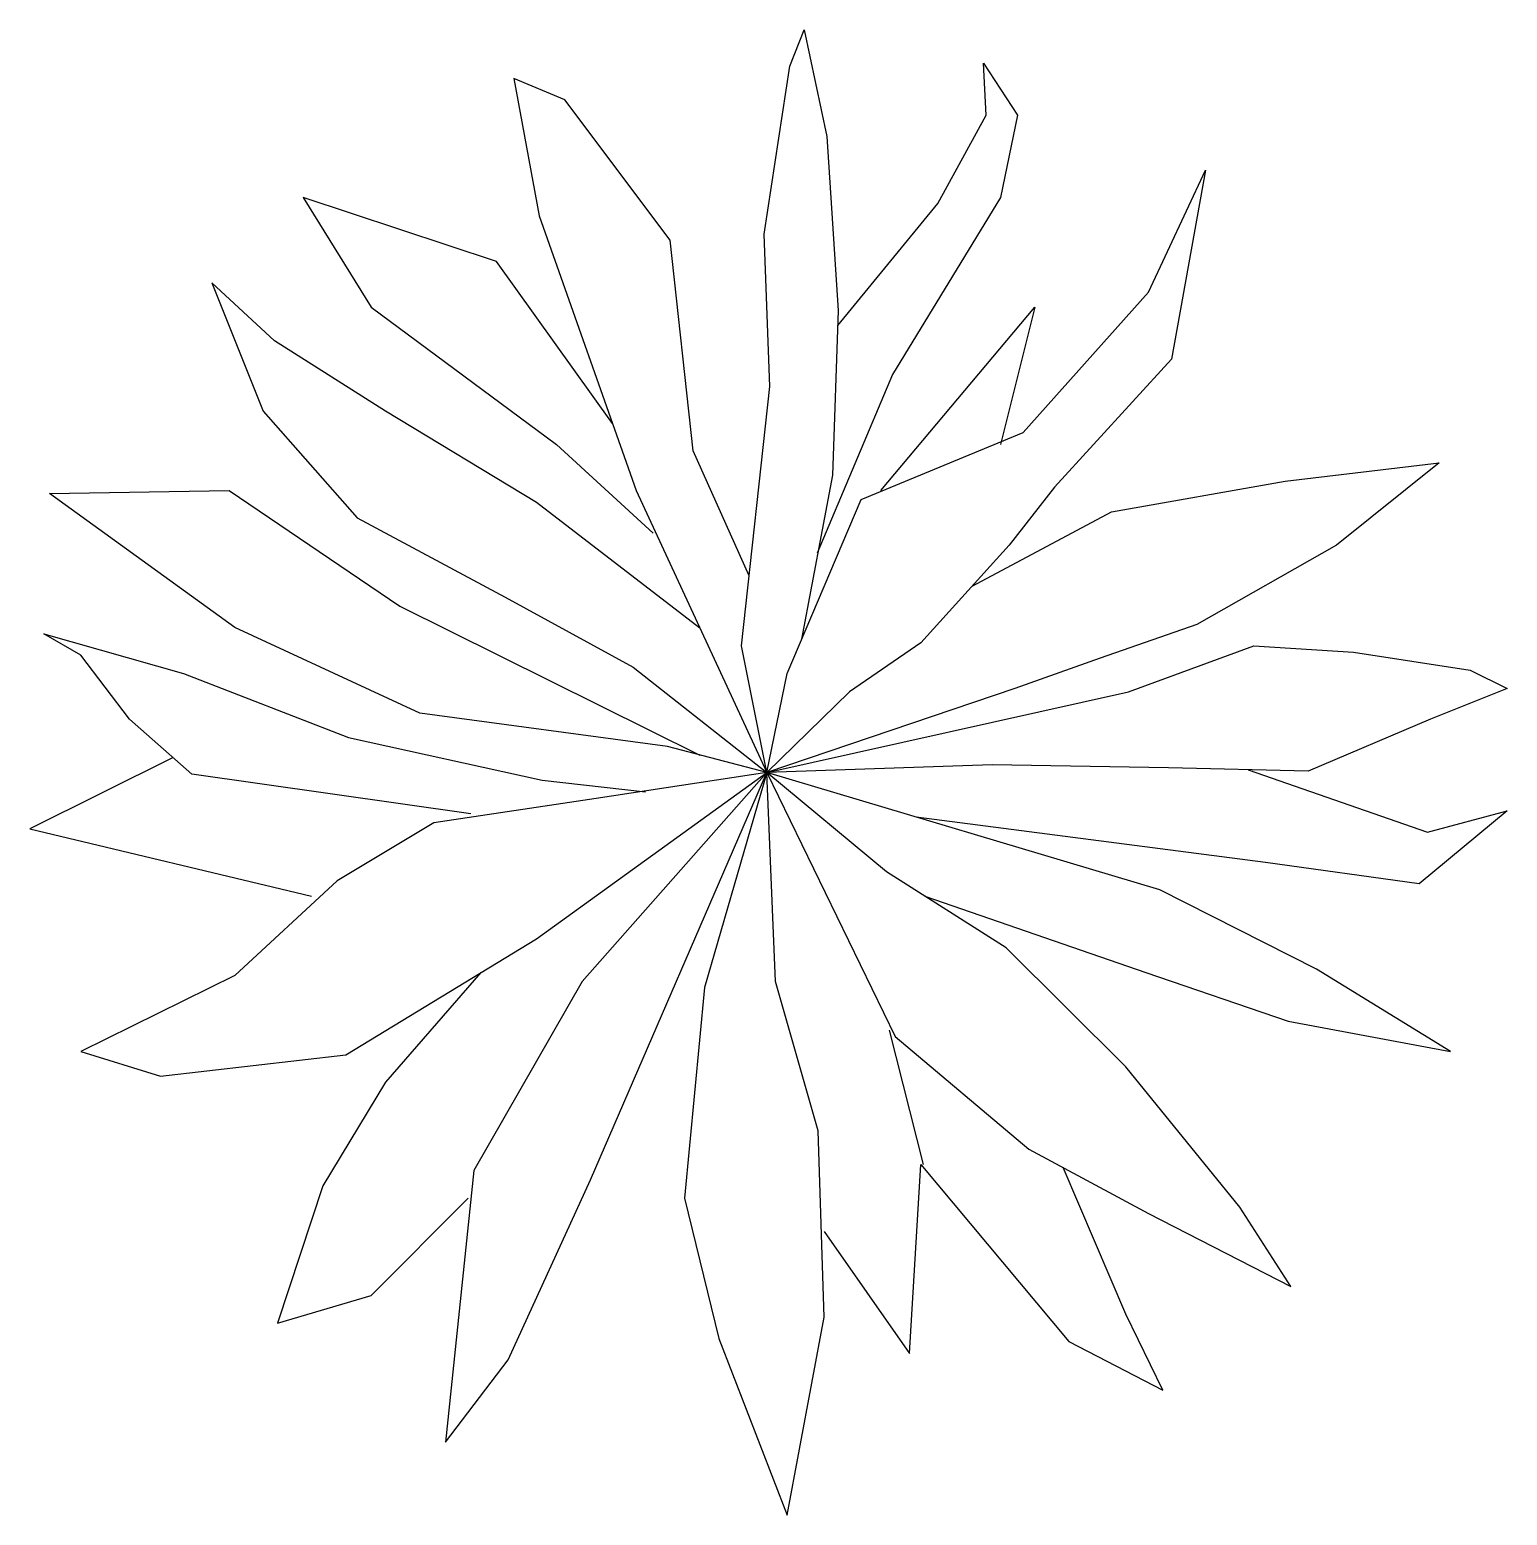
# Model space of a CAD drawing. Header units: millimetres. Extents: x 239.82 to 245.88, y 154.57 to 160.66.
import ezdxf

# ---------------------------------------------------------------- set-up
doc = ezdxf.new("R2010")
doc.units = ezdxf.units.MM

msp = doc.modelspace()

# ---------------------------------------------------------------- linework, layer by layer
for p, q in [((242.9396, 160.5112), (242.998, 160.6614)), ((242.998, 160.6614), (243.0916, 160.2233)), ((242.8345, 159.8226), (242.9396, 160.5112)), ((243.7458, 160.311), (243.734, 160.5236)), ((243.734, 160.5236), (243.8743, 160.311)), ((242.0167, 160.3733), (241.8064, 160.4609)), ((241.8064, 160.4609), (241.9115, 159.8978)), ((242.4489, 159.7976), (242.0167, 160.3733)), ((243.5472, 159.9478), (243.7458, 160.311)), ((243.8743, 160.311), (243.8043, 159.9728)), ((243.0916, 160.2233), (243.1382, 159.5097)), ((244.4116, 159.5847), (244.6454, 160.0854)), ((244.6454, 160.0854), (244.5052, 159.3095)), ((241.7362, 159.71), (240.942, 159.9728)), ((240.942, 159.9728), (241.2222, 159.5223)), ((243.8043, 159.9728), (243.3603, 159.2468)), ((243.1361, 159.448), (243.5472, 159.9478)), ((241.9115, 159.8978), (242.3087, 158.7711)), ((242.5425, 158.934), (242.4489, 159.7976)), ((242.8578, 159.1968), (242.8345, 159.8226)), ((242.212, 159.0454), (241.7362, 159.71)), ((240.8251, 159.3845), (240.5679, 159.6223)), ((240.5679, 159.6223), (240.7784, 159.0966)), ((243.8976, 159.009), (244.4116, 159.5847)), ((241.2222, 159.5223), (241.9815, 158.959)), ((243.1382, 159.5097), (243.1149, 158.8337)), ((243.3136, 158.7711), (243.9443, 159.5223)), ((243.9443, 159.5223), (243.8043, 158.959)), ((241.2806, 159.0966), (240.8251, 159.3845)), ((244.5052, 159.3095), (244.026, 158.7837)), ((243.3603, 159.2468), (243.0518, 158.5129)), ((242.7411, 158.1327), (242.8578, 159.1968)), ((240.7784, 159.0966), (241.1637, 158.6585)), ((241.8998, 158.7211), (241.2806, 159.0966)), ((243.2318, 158.7337), (243.8976, 159.009)), ((241.9815, 158.959), (242.3789, 158.5958)), ((242.7727, 158.4204), (242.5425, 158.934)), ((244.9725, 158.8087), (245.6035, 158.8837)), ((245.6035, 158.8837), (245.1828, 158.5459)), ((243.1149, 158.8337), (242.9876, 158.16)), ((244.2598, 158.6835), (244.9725, 158.8087)), ((239.9022, 158.7587), (240.6382, 158.7711)), ((240.6615, 158.208), (239.9022, 158.7587)), ((240.6382, 158.7711), (241.3391, 158.2956)), ((242.3087, 158.7711), (242.845, 157.6134)), ((244.026, 158.7837), (243.8391, 158.5459)), ((242.5707, 158.2056), (241.8998, 158.7211)), ((242.928, 158.0201), (243.2318, 158.7337)), ((243.6879, 158.3785), (244.2598, 158.6835)), ((241.1637, 158.6585), (241.7713, 158.333)), ((243.8391, 158.5459), (243.4772, 158.1454)), ((245.1828, 158.5459), (244.6103, 158.2204)), ((241.7713, 158.333), (242.2971, 158.0451)), ((241.3391, 158.2956), (242.5707, 157.6849)), ((241.4209, 157.8575), (240.6615, 158.208)), ((244.6103, 158.2204), (244.2132, 158.0827)), ((240.0306, 158.0951), (239.8788, 158.1827)), ((239.8788, 158.1827), (240.4513, 158.0201)), ((242.845, 157.6134), (242.7411, 158.1327)), ((243.4772, 158.1454), (243.1849, 157.9451)), ((244.3298, 157.9451), (244.8438, 158.1327)), ((244.8438, 158.1327), (245.2527, 158.1077)), ((240.2293, 157.8322), (240.0306, 158.0951)), ((244.2132, 158.0827), (243.8625, 157.9575)), ((245.2527, 158.1077), (245.7319, 158.0327)), ((240.4513, 158.0201), (241.1289, 157.7572)), ((242.2971, 158.0451), (242.845, 157.6134)), ((242.845, 157.6134), (242.928, 158.0201)), ((245.7319, 158.0327), (245.8837, 157.9575)), ((243.8625, 157.9575), (242.845, 157.6134)), ((245.8837, 157.9575), (245.5683, 157.8322)), ((243.1849, 157.9451), (242.845, 157.6134)), ((242.845, 157.6134), (244.3298, 157.9451)), ((240.4862, 157.607), (240.2293, 157.8322)), ((242.4373, 157.7196), (241.4209, 157.8575)), ((245.5683, 157.8322), (245.0659, 157.6196)), ((241.1289, 157.7572), (241.9233, 157.582)), ((242.845, 157.6134), (242.4373, 157.7196)), ((240.4089, 157.6748), (239.8204, 157.3818)), ((243.7692, 157.6446), (242.845, 157.6134)), ((244.4934, 157.632), (243.7692, 157.6446)), ((241.6311, 157.4444), (240.4862, 157.607)), ((241.8998, 156.931), (242.845, 157.6134)), ((241.9233, 157.582), (242.3467, 157.5343)), ((242.845, 157.6134), (242.0869, 156.7558)), ((242.1218, 155.9421), (242.845, 157.6134)), ((242.845, 157.6134), (242.1451, 157.507)), ((242.845, 157.6134), (242.5891, 156.7308)), ((242.8811, 156.7558), (242.845, 157.6134)), ((242.845, 157.6134), (243.3718, 156.5305)), ((243.3369, 157.2065), (242.845, 157.6134)), ((244.4585, 157.1315), (242.845, 157.6134)), ((245.0659, 157.6196), (244.4934, 157.632)), ((244.8209, 157.6249), (245.5565, 157.3691)), ((242.1451, 157.507), (241.4793, 157.4068)), ((241.4793, 157.4068), (241.0819, 157.1689)), ((244.8908, 157.2441), (243.4586, 157.4302)), ((245.8837, 157.4567), (245.5217, 157.1565)), ((245.5565, 157.3691), (245.8837, 157.4567)), ((239.8204, 157.3818), (240.9768, 157.1062)), ((245.5217, 157.1565), (244.8908, 157.2441)), ((241.0819, 157.1689), (240.6615, 156.781)), ((243.8276, 156.8936), (243.3369, 157.2065)), ((243.4936, 157.1066), (244.4001, 156.7934)), ((245.101, 156.806), (244.4585, 157.1315)), ((241.1171, 156.4555), (241.8998, 156.931)), ((244.3183, 156.4053), (243.8276, 156.8936)), ((241.6712, 156.7922), (241.2806, 156.3429)), ((244.4001, 156.7934), (244.9841, 156.5931)), ((245.6501, 156.4679), (245.101, 156.806)), ((240.6615, 156.781), (240.0306, 156.4679)), ((242.0869, 156.7558), (241.6429, 155.9798)), ((242.5891, 156.7308), (242.5073, 155.8672)), ((243.0565, 156.1424), (242.8811, 156.7558)), ((243.4887, 156.0048), (243.3485, 156.5555)), ((244.9841, 156.5931), (245.6501, 156.4679)), ((243.3718, 156.5305), (243.9209, 156.0674)), ((240.0306, 156.4679), (240.3577, 156.3679)), ((240.3577, 156.3679), (241.1171, 156.4555)), ((244.7856, 155.8295), (244.3183, 156.4053)), ((241.2806, 156.3429), (241.0238, 155.9172)), ((243.0798, 155.3791), (243.0565, 156.1424)), ((243.9209, 156.0674), (244.4116, 155.8045)), ((243.4302, 155.2288), (243.4772, 156.0048)), ((243.4772, 156.0048), (244.0845, 155.2788)), ((241.6429, 155.9798), (241.526, 154.8657)), ((241.7831, 155.2038), (242.1218, 155.9421)), ((244.3183, 155.3914), (244.0612, 155.9924)), ((241.0238, 155.9172), (240.8366, 155.3538)), ((241.2222, 155.4667), (241.6195, 155.8672)), ((242.5073, 155.8672), (242.6476, 155.2914)), ((244.9959, 155.504), (244.7856, 155.8295)), ((244.4116, 155.8045), (244.9959, 155.504)), ((243.0798, 155.7295), (243.4302, 155.2288)), ((240.8366, 155.3538), (241.2222, 155.4667)), ((244.4701, 155.0786), (244.3183, 155.3914)), ((242.928, 154.5654), (243.0798, 155.3791)), ((242.6476, 155.2914), (242.928, 154.5654)), ((244.0845, 155.2788), (244.4701, 155.0786)), ((241.526, 154.8657), (241.7831, 155.2038))]:
    msp.add_line(p, q)

doc.saveas('drawing.dxf')
